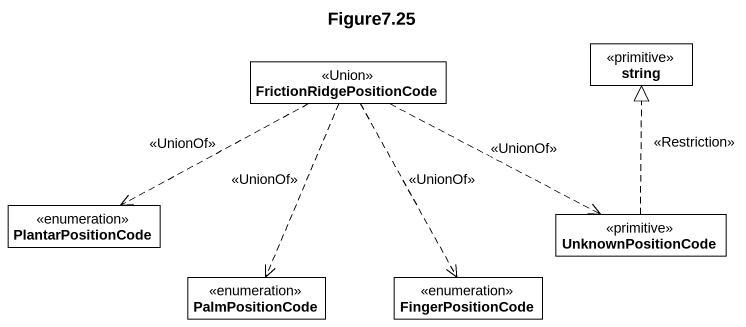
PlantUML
@startuml
title Figure7.25
hide circle
hide empty members
class string <<primitive>>
class FrictionRidgePositionCode <<Union>>
enum PlantarPositionCode
class UnknownPositionCode <<primitive>>
enum PalmPositionCode
enum FingerPositionCode
FrictionRidgePositionCode .left.> PlantarPositionCode : <<UnionOf>>
FrictionRidgePositionCode .right.> UnknownPositionCode : <<UnionOf>>
FrictionRidgePositionCode ..> PalmPositionCode : <<UnionOf>>
FrictionRidgePositionCode ..> FingerPositionCode : <<UnionOf>>
UnknownPositionCode .up.|> string : <<Restriction>>
@enduml
